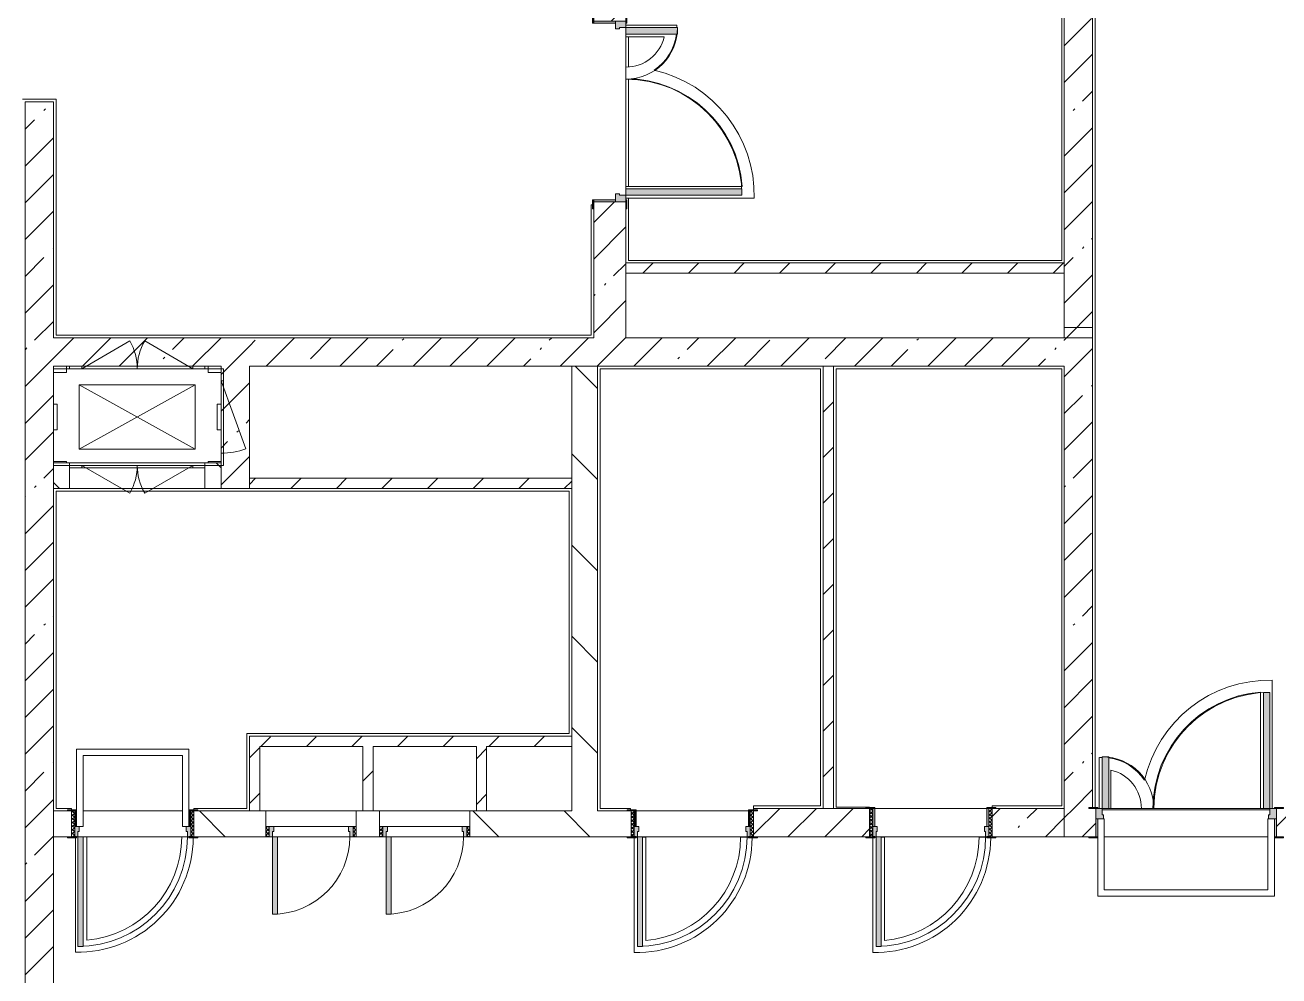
# Model space of a CAD drawing. Header units: millimetres. Extents: x 957 to 228198, y -8553 to 29000.
# Drawn here: x 185938 to 195663, y 12321 to 19695 of the extents above; entities that cross this region are included whole.
import ezdxf

# ---------------------------------------------------------------- set-up
doc = ezdxf.new("R2010")
doc.units = ezdxf.units.MM
for name, color, linetype, lineweight, true_color in [('A-DOOR-2', 7, 'Continuous', 5, 0xaaaaaa), ('A-DOOR-3', 7, 'Continuous', 5, 0xe2e2e2), ('A-DOOR-FRAM-3', 7, 'Continuous', 5, 0xe2e2e2), ('A-DOOR-FRAM-4', 7, 'Continuous', 5, 0xaaaaaa), ('A-FLOR-2', 7, 'Continuous', 5, 0xaaaaaa)]:
    doc.layers.add(name, color=color, linetype=linetype, lineweight=lineweight, true_color=true_color)
for name, color, linetype, lineweight in [('A-GENM-2', 7, 'Continuous', 5), ('A-WALL', 7, 'Continuous', 9), ('I-WALL-3', 7, 'Continuous', 5), ('M-EQPM-2', 7, 'Continuous', 5)]:
    doc.layers.add(name, color=color, linetype=linetype, lineweight=lineweight)
pattern_1 = [(45, (101188.1, 0), (-285.1231, 285.1231), []), (45, (101473.2, 0), (-285.1231, 285.1231), [504.031, -100.806, 16.764, -84.042])]
pattern_2 = [(135, (101188.1, 0), (-353.5534, -353.5534), [])]
pattern_3 = [(135, (1826.41, 164.685), (-14.14214, -14.14214), []), (225, (1826.41, 164.685), (14.14214, -14.14214), [])]
pattern_4 = [(45, (-296.384, 164.685), (-14.1421, 14.1421), []), (135, (-296.384, 164.685), (-14.1421, -14.1421), [])]
pattern_5 = [(45, (101188.1, 0), (-176.7767, 176.7767), [])]

# ---------------------------------------------------------------- blocks, each defined once
blk = doc.blocks.new('110_Дверь_СКБ_2Ст - Д-1_л_Лестничная клетка EIS60 2-32142534-3_2_2_птичка')
at = {"layer": 'A-DOOR-3'}
for points in [[(662.5, 110), (662.5, 1010), (612.5, 1010), (612.5, 110)], [(-637.5, 110), (-587.5, 110), (-587.5, 510), (-637.5, 510), (-637.5, 185.8)], [(712.5, -110), (712.5, 30), (697.5, 24.8), (697.5, -110)]]:
    blk.add_hatch(color=256, dxfattribs=at).paths.add_polyline_path(points)
h = blk.add_hatch(color=256, dxfattribs=at)
h.paths.add_polyline_path([(697.5, 30), (712.5, 30), (712.5, 110), (662.5, 109.6), (662.5, 60), (652.5, 60), (652.5, 30), (697.2, 30)])
h.paths.add_polyline_path([(-627.5, 30), (-627.5, 60), (-637.5, 60), (-637.5, 110), (-687.5, 109.6), (-687.5, 30), (-637.5, 30)])
at = {"layer": 'A-DOOR-FRAM-3'}
for points in [[(-688.9, 110), (-672.5, 110), (-672.5, 118), (-742.5, 118), (-742.5, 110), (-692.5, 110)], [(712.5, 110), (767.5, 110), (767.5, 118), (697.5, 118), (697.5, 110)], [(-687.5, -110), (-672.5, -110), (-672.8, 30), (-687.5, 24.8), (-687.5, -106.2)], [(-723.4, -118), (-672.5, -118), (-672.8, -110), (-742.5, -110), (-742.5, -118)], [(712.5, -118), (767.5, -118), (767.5, -110), (697.5, -110), (697.5, -118), (708, -118)]]:
    blk.add_hatch(color=256, dxfattribs=at).paths.add_polyline_path(points)
at = {"layer": 'A-DOOR-2'}
for p, q in [((662.5, 1010), (612.5, 1010)), ((612.5, 1010), (612.5, 110)), ((662.5, 110), (662.5, 1010)), ((-637.5, 510), (-637.5, 110)), ((-587.5, 510), (-637.5, 510)), ((-587.5, 110), (-587.5, 510)), ((-637.5, 110), (-587.5, 110)), ((612.5, 110), (662.5, 110))]:
    blk.add_line(p, q, dxfattribs=at)
for centre, radius, start, end in [((662.5, 110), 900, 90, 180), ((-637.5, 110), 400, 360, 90)]:
    blk.add_arc(centre, radius, start, end, dxfattribs=at)
at = {"layer": 'A-DOOR-FRAM-4'}
for p, q in [((-672.5, 118), (-742.5, 118)), ((-742.5, 118), (-742.5, 110)), ((-742.5, 110), (-672.5, 110)), ((-637.5, 110), (-687.5, 110)), ((-687.5, 110), (-687.5, 30)), ((-672.5, 110), (-672.5, 118)), ((-637.5, 60), (-637.5, 110)), ((662.5, 110), (662.5, 60)), ((712.5, 110), (662.5, 110)), ((767.5, 118), (697.5, 118)), ((697.5, 118), (697.5, 110)), ((697.5, 110), (767.5, 110)), ((712.5, 30), (712.5, 110)), ((767.5, 110), (767.5, 118)), ((-687.5, 30), (-627.5, 30)), ((-672.5, 30), (-687.5, 30)), ((-687.5, 30), (-687.5, -110)), ((-672.5, -110), (-672.5, 30)), ((-627.5, 60), (-637.5, 60)), ((-627.5, 30), (-627.5, 60)), ((662.5, 60), (652.5, 60)), ((652.5, 60), (652.5, 30)), ((652.5, 30), (712.5, 30)), ((712.5, 30), (697.5, 30)), ((697.5, 30), (697.5, -110)), ((712.5, -110), (712.5, 30)), ((-672.5, -110), (-742.5, -110)), ((-742.5, -110), (-742.5, -118)), ((-742.5, -118), (-672.5, -118)), ((-687.5, -110), (-672.5, -110)), ((-672.5, -118), (-672.5, -110)), ((697.5, -110), (712.5, -110)), ((767.5, -110), (697.5, -110)), ((697.5, -110), (697.5, -118)), ((697.5, -118), (767.5, -118)), ((767.5, -118), (767.5, -110))]:
    blk.add_line(p, q, dxfattribs=at)
blk = doc.blocks.new('110_Дверь_СКБ_1Ст_Внутренняя1 - Д-8 950x2100h_охрана-V268-3_2_2_птичка')
at = {"layer": 'A-DOOR-2'}
h = blk.add_hatch(dxfattribs=at)
h.set_pattern_fill('FP_87', color=256, style=0, pattern_type=2)
h.set_pattern_definition(pattern_3)
h.paths.add_polyline_path([(462.5, 100), (462.5, -100), (487.5, -100), (487.5, 100)])
at = {"layer": 'A-DOOR-3'}
h = blk.add_hatch(color=256, dxfattribs=at)
h.paths.add_polyline_path([(-412.5, 100), (-437.5, 94.2), (-437.5, 20), (-402.5, 20.9), (-402.5, 60), (-412.5, 60), (-412.5, 88.4)])
h.paths.add_polyline_path([(462.5, 100), (437.5, 100), (437.5, 60), (427.5, 60), (427.5, 20), (462.5, 20)])
at = {"layer": 'A-DOOR-FRAM-3'}
for points in [[(437.5, 950), (397.5, 950), (397.5, 100), (437.5, 100), (437.5, 543.6)], [(-422.5, 108), (-492.5, 108), (-492.5, 100), (-422.5, 103.1)], [(457.5, 108), (447.5, 108), (447.5, 100), (517.5, 100), (517.5, 108), (462.5, 108)], [(-422.5, 20), (-437.5, 20), (-437.5, -100), (-422.5, -100), (-422.5, -34.8)], [(447.5, 20), (447.5, -100), (462.5, -100), (457.5, 20)], [(-437.5, -100), (-492.5, -100), (-492.5, -108), (-422.5, -108), (-422.5, -100)], [(462.5, -100), (447.5, -100), (447.5, -108), (517.5, -108), (517.5, -100), (487.5, -100)]]:
    blk.add_hatch(color=256, dxfattribs=at).paths.add_polyline_path(points)
at = {"layer": 'A-DOOR-FRAM-4'}
h = blk.add_hatch(dxfattribs=at)
h.set_pattern_fill('FP_88', color=256, style=0, pattern_type=2)
h.set_pattern_definition(pattern_4)
h.paths.add_polyline_path([(-457.5, 100), (-462.5, 100), (-462.5, -100), (-437.5, -100), (-437.5, 100), (-451.7, 100)])
at = {"layer": 'A-DOOR-2'}
for p, q in [((437.5, 950), (397.5, 950)), ((397.5, 950), (397.5, 100)), ((437.5, 100), (437.5, 950)), ((397.5, 100), (437.5, 100))]:
    blk.add_line(p, q, dxfattribs=at)
blk.add_arc((437.5, 100), 850, 90, 180, dxfattribs=at)
at = {"layer": 'A-DOOR-FRAM-4'}
for p, q in [((-422.5, 108), (-492.5, 108)), ((-492.5, 108), (-492.5, 100)), ((-492.5, 100), (-422.5, 100)), ((-437.5, 100), (-462.5, 100)), ((-462.5, 100), (-462.5, -100)), ((-412.5, 100), (-437.5, 100)), ((-437.5, 100), (-437.5, 20)), ((-437.5, -100), (-437.5, 100)), ((-422.5, 100), (-437.5, 100)), ((-437.5, 100), (-437.5, 99)), ((-437.5, 99), (-422.5, 99)), ((-422.5, 100), (-422.5, 108)), ((-422.5, 99), (-422.5, 100)), ((-412.5, 60), (-412.5, 100)), ((437.5, 100), (437.5, 60)), ((462.5, 100), (437.5, 100)), ((517.5, 108), (447.5, 108)), ((447.5, 108), (447.5, 100)), ((462.5, 100), (447.5, 100)), ((447.5, 100), (447.5, 99)), ((447.5, 100), (517.5, 100)), ((447.5, 99), (462.5, 99)), ((462.5, 20), (462.5, 100)), ((487.5, 100), (462.5, 100)), ((462.5, 100), (462.5, -100)), ((462.5, 99), (462.5, 100)), ((487.5, -100), (487.5, 100)), ((517.5, 100), (517.5, 108)), ((-437.5, 20), (-402.5, 20)), ((-422.5, 20), (-437.5, 20)), ((-437.5, 20), (-437.5, -100)), ((-422.5, -100), (-422.5, 20)), ((-402.5, 60), (-412.5, 60)), ((-402.5, 20), (-402.5, 60)), ((437.5, 60), (427.5, 60)), ((427.5, 60), (427.5, 20)), ((427.5, 20), (462.5, 20)), ((462.5, 20), (447.5, 20)), ((447.5, 20), (447.5, -100)), ((462.5, -100), (462.5, 20)), ((-422.5, -100), (-492.5, -100)), ((-492.5, -100), (-492.5, -108)), ((-492.5, -108), (-422.5, -108)), ((-462.5, -100), (-437.5, -100)), ((-437.5, -100), (-422.5, -100)), ((-422.5, -108), (-422.5, -100)), ((447.5, -100), (462.5, -100)), ((517.5, -100), (447.5, -100)), ((447.5, -100), (447.5, -108)), ((447.5, -108), (517.5, -108)), ((462.5, -100), (487.5, -100)), ((517.5, -108), (517.5, -100))]:
    blk.add_line(p, q, dxfattribs=at)
blk = doc.blocks.new('DOR_Проход в стене_Прямоугольный - 1050x1150 EI30-23344994-3_2_2_птичка')
at = {"layer": 'A-DOOR-2'}
for p, q in [((525, 100), (-525, 100)), ((525, -100), (-525, -100))]:
    blk.add_line(p, q, dxfattribs=at)
blk = doc.blocks.new('110_Дверь_СКБ_1Ст_Внутренняя1 - Д-8 950x2100h_охрана-32352528-3_2_2_птичка')
at = {"layer": 'A-DOOR-2'}
h = blk.add_hatch(dxfattribs=at)
h.set_pattern_fill('FP_30', color=256, style=0, pattern_type=2)
h.set_pattern_definition([(135, (1826.41, 174.685), (-14.14214, -14.14214), []), (225, (1826.41, 174.685), (14.14214, -14.14214), [])])
h.paths.add_polyline_path([(487.5, 110), (462.5, 110), (462.5, -110), (487.5, -110), (487.5, -24.8)])
at = {"layer": 'A-DOOR-3'}
h = blk.add_hatch(color=256, dxfattribs=at)
h.paths.add_polyline_path([(-412.5, 110), (-437.5, 110), (-437.5, 30), (-402.5, 30), (-402.5, 70), (-412.5, 70), (-412.5, 97.9)])
h.paths.add_polyline_path([(447.5, 110), (437.5, 110), (437.5, 70), (427.5, 70), (427.5, 30), (462.5, 30), (462.5, 110)])
at = {"layer": 'A-DOOR-FRAM-3'}
for points in [[(437.5, 960), (397.5, 960), (397.5, 110), (437.5, 112.1), (437.5, 340)], [(-462.5, 118), (-492.5, 118), (-492.5, 110), (-422.5, 112.1), (-422.5, 118), (-451.9, 118)], [(462.4, 118), (447.5, 118), (447.5, 110), (517.5, 110), (517.5, 118), (463.1, 118)], [(-437.5, 30), (-437.5, -110), (-422.5, -110), (-422.5, 30)], [(462.5, 30), (447.5, 30), (447.5, -110), (462.5, -110), (462.5, -24.8)], [(-422.5, -110), (-492.5, -110), (-492.5, -118), (-422.5, -118)], [(517.5, -110), (447.5, -110.3), (447.5, -118), (517.5, -118)]]:
    blk.add_hatch(color=256, dxfattribs=at).paths.add_polyline_path(points)
at = {"layer": 'A-DOOR-FRAM-4'}
h = blk.add_hatch(dxfattribs=at)
h.set_pattern_fill('FP_31', color=256, style=0, pattern_type=2)
h.set_pattern_definition([(45, (-296.384, 174.685), (-14.1421, 14.1421), []), (135, (-296.384, 174.685), (-14.1421, -14.1421), [])])
h.paths.add_polyline_path([(-462.5, 110), (-462.5, -110), (-437.5, -110), (-437.5, 110)])
at = {"layer": 'A-DOOR-2'}
for p, q in [((437.5, 960), (397.5, 960)), ((397.5, 960), (397.5, 110)), ((437.5, 110), (437.5, 960)), ((397.5, 110), (437.5, 110))]:
    blk.add_line(p, q, dxfattribs=at)
blk.add_arc((437.5, 110), 850, 90, 180, dxfattribs=at)
at = {"layer": 'A-DOOR-FRAM-4'}
for p, q in [((-422.5, 118), (-492.5, 118)), ((-492.5, 118), (-492.5, 110)), ((-492.5, 110), (-422.5, 110)), ((-437.5, 110), (-462.5, 110)), ((-462.5, 110), (-462.5, -110)), ((-412.5, 110), (-437.5, 110)), ((-437.5, 110), (-437.5, 30)), ((-437.5, -110), (-437.5, 110)), ((-422.5, 110), (-437.5, 110)), ((-437.5, 110), (-437.5, 109)), ((-437.5, 109), (-422.5, 109)), ((-422.5, 110), (-422.5, 118)), ((-422.5, 109), (-422.5, 110)), ((-412.5, 70), (-412.5, 110)), ((437.5, 110), (437.5, 70)), ((462.5, 110), (437.5, 110)), ((517.5, 118), (447.5, 118)), ((447.5, 118), (447.5, 110)), ((462.5, 110), (447.5, 110)), ((447.5, 110), (447.5, 109)), ((447.5, 110), (517.5, 110)), ((447.5, 109), (462.5, 109)), ((462.5, 30), (462.5, 110)), ((487.5, 110), (462.5, 110)), ((462.5, 110), (462.5, -110)), ((462.5, 109), (462.5, 110)), ((487.5, -110), (487.5, 110)), ((517.5, 110), (517.5, 118)), ((-437.5, 30), (-402.5, 30)), ((-422.5, 30), (-437.5, 30)), ((-437.5, 30), (-437.5, -110)), ((-422.5, -110), (-422.5, 30)), ((-402.5, 70), (-412.5, 70)), ((-402.5, 30), (-402.5, 70)), ((437.5, 70), (427.5, 70)), ((427.5, 70), (427.5, 30)), ((427.5, 30), (462.5, 30)), ((462.5, 30), (447.5, 30)), ((447.5, 30), (447.5, -110)), ((462.5, -110), (462.5, 30)), ((-422.5, -110), (-492.5, -110)), ((-492.5, -110), (-492.5, -118)), ((-492.5, -118), (-422.5, -118)), ((-462.5, -110), (-437.5, -110)), ((-437.5, -110), (-422.5, -110)), ((-422.5, -118), (-422.5, -110)), ((447.5, -110), (462.5, -110)), ((517.5, -110), (447.5, -110)), ((447.5, -110), (447.5, -118)), ((447.5, -118), (517.5, -118)), ((462.5, -110), (487.5, -110)), ((517.5, -118), (517.5, -110))]:
    blk.add_line(p, q, dxfattribs=at)
blk = doc.blocks.new('110_Дверь_СКБ_1Ст_Внутренняя1 - Д-8 950x2100h_охрана-V299-3_2_2_птичка')
at = {"layer": 'A-DOOR-2'}
h = blk.add_hatch(dxfattribs=at)
h.set_pattern_fill('FP_87', color=256, style=0, pattern_type=2)
h.set_pattern_definition(pattern_3)
h.paths.add_polyline_path([(487.5, 100), (462.5, 100), (462.5, -100), (487.5, -100), (487.5, -34.8)])
at = {"layer": 'A-DOOR-3'}
h = blk.add_hatch(color=256, dxfattribs=at)
h.paths.add_polyline_path([(462.5, 100), (437.5, 100), (437.5, 60), (427.5, 60), (427.5, 20), (462.5, 20)])
h.paths.add_polyline_path([(-437.5, 100), (-437.5, 20), (-402.5, 20), (-402.5, 60), (-412.5, 60), (-412.5, 100)])
at = {"layer": 'A-DOOR-FRAM-3'}
for points in [[(437.5, 950), (397.5, 950), (397.5, 100), (437.5, 102.1), (437.5, 543.6)], [(-451.9, 108), (-492.5, 108), (-490.7, 100), (-422.5, 102.1), (-422.5, 108), (-451.6, 108)], [(517.5, 108), (447.5, 108), (447.5, 100), (517.5, 100)], [(-422.5, 20), (-437.5, 20), (-437.5, -100), (-422.5, -100), (-422.5, -34.8)], [(462.5, 20), (447.5, 20), (447.5, -100), (462.5, -100), (462.5, -34.8)], [(-490.7, -100), (-492.5, -100), (-490.7, -108), (-422.5, -108), (-422.5, -100), (-462.5, -100)], [(517.5, -100), (447.5, -100), (447.5, -108), (517.5, -108)]]:
    blk.add_hatch(color=256, dxfattribs=at).paths.add_polyline_path(points)
at = {"layer": 'A-DOOR-FRAM-4'}
h = blk.add_hatch(dxfattribs=at)
h.set_pattern_fill('FP_88', color=256, style=0, pattern_type=2)
h.set_pattern_definition(pattern_4)
h.paths.add_polyline_path([(-437.5, 100), (-462.5, 100), (-462.5, -100), (-437.5, -100), (-437.5, 94.2)])
at = {"layer": 'A-DOOR-2'}
for p, q in [((437.5, 950), (397.5, 950)), ((397.5, 950), (397.5, 100)), ((437.5, 100), (437.5, 950)), ((397.5, 100), (437.5, 100))]:
    blk.add_line(p, q, dxfattribs=at)
blk.add_arc((437.5, 100), 850, 90, 180, dxfattribs=at)
at = {"layer": 'A-DOOR-FRAM-4'}
for p, q in [((-422.5, 108), (-492.5, 108)), ((-492.5, 108), (-492.5, 100)), ((-492.5, 100), (-422.5, 100)), ((-437.5, 100), (-462.5, 100)), ((-462.5, 100), (-462.5, -100)), ((-412.5, 100), (-437.5, 100)), ((-437.5, 100), (-437.5, 20)), ((-437.5, -100), (-437.5, 100)), ((-422.5, 100), (-437.5, 100)), ((-437.5, 100), (-437.5, 99)), ((-437.5, 99), (-422.5, 99)), ((-422.5, 100), (-422.5, 108)), ((-422.5, 99), (-422.5, 100)), ((-412.5, 60), (-412.5, 100)), ((437.5, 100), (437.5, 60)), ((462.5, 100), (437.5, 100)), ((517.5, 108), (447.5, 108)), ((447.5, 108), (447.5, 100)), ((462.5, 100), (447.5, 100)), ((447.5, 100), (447.5, 99)), ((447.5, 100), (517.5, 100)), ((447.5, 99), (462.5, 99)), ((462.5, 20), (462.5, 100)), ((487.5, 100), (462.5, 100)), ((462.5, 100), (462.5, -100)), ((462.5, 99), (462.5, 100)), ((487.5, -100), (487.5, 100)), ((517.5, 100), (517.5, 108)), ((-437.5, 20), (-402.5, 20)), ((-422.5, 20), (-437.5, 20)), ((-437.5, 20), (-437.5, -100)), ((-422.5, -100), (-422.5, 20)), ((-402.5, 60), (-412.5, 60)), ((-402.5, 20), (-402.5, 60)), ((437.5, 60), (427.5, 60)), ((427.5, 60), (427.5, 20)), ((427.5, 20), (462.5, 20)), ((462.5, 20), (447.5, 20)), ((447.5, 20), (447.5, -100)), ((462.5, -100), (462.5, 20)), ((-422.5, -100), (-492.5, -100)), ((-492.5, -100), (-492.5, -108)), ((-492.5, -108), (-422.5, -108)), ((-462.5, -100), (-437.5, -100)), ((-437.5, -100), (-422.5, -100)), ((-422.5, -108), (-422.5, -100)), ((447.5, -100), (462.5, -100)), ((517.5, -100), (447.5, -100)), ((447.5, -100), (447.5, -108)), ((447.5, -108), (517.5, -108)), ((462.5, -100), (487.5, -100)), ((517.5, -108), (517.5, -100))]:
    blk.add_line(p, q, dxfattribs=at)
blk = doc.blocks.new('110_Дверь_СКБ_2Ст - Д-1_л_Лестничная клетка EIS60 2-32359692-3_2_2_птичка')
at = {"layer": 'A-DOOR-3'}
for points in [[(662.5, 146), (662.5, 1025), (612.5, 1025), (612.5, 125), (662.5, 125.4)], [(-587.5, 146), (-587.5, 525), (-637.5, 519.8), (-637.5, 125), (-587.5, 125.4)], [(712.5, 45), (697.5, 45), (697.5, -125), (712.5, -125)]]:
    blk.add_hatch(color=256, dxfattribs=at).paths.add_polyline_path(points)
h = blk.add_hatch(color=256, dxfattribs=at)
h.paths.add_polyline_path([(712.5, 75), (712.5, 125), (662.5, 125), (662.5, 75), (652.5, 75), (652.5, 45), (712.5, 45)])
h.paths.add_polyline_path([(-627.5, 45), (-627.5, 75), (-637.5, 75), (-637.5, 125), (-687.5, 124.1), (-687.5, 45), (-637.5, 45)])
at = {"layer": 'A-DOOR-FRAM-3'}
for points in [[(-672.5, 125.4), (-672.5, 133), (-742.5, 133), (-742.5, 125), (-672.5, 125)], [(767.5, 133), (697.5, 133), (697.5, 125), (767.5, 125)], [(-672.5, -125), (-672.5, 45), (-687.5, 45), (-687.5, -125)], [(-672.5, -125), (-742.5, -125), (-742.5, -133), (-672.5, -133)], [(767.5, -125), (697.5, -125), (697.5, -133), (767.5, -133)]]:
    blk.add_hatch(color=256, dxfattribs=at).paths.add_polyline_path(points)
at = {"layer": 'A-DOOR-2'}
for p, q in [((662.5, 1025), (612.5, 1025)), ((612.5, 1025), (612.5, 125)), ((662.5, 125), (662.5, 1025)), ((-637.5, 525), (-637.5, 125)), ((-587.5, 525), (-637.5, 525)), ((-587.5, 125), (-587.5, 525)), ((-637.5, 125), (-587.5, 125)), ((612.5, 125), (662.5, 125))]:
    blk.add_line(p, q, dxfattribs=at)
for centre, radius, start, end in [((662.5, 125), 900, 90, 180), ((-637.5, 125), 400, 360, 90)]:
    blk.add_arc(centre, radius, start, end, dxfattribs=at)
at = {"layer": 'A-DOOR-FRAM-4'}
for p, q in [((-672.5, 133), (-742.5, 133)), ((-742.5, 133), (-742.5, 125)), ((-742.5, 125), (-672.5, 125)), ((-637.5, 125), (-687.5, 125)), ((-687.5, 125), (-687.5, 45)), ((-672.5, 125), (-672.5, 133)), ((-637.5, 75), (-637.5, 125)), ((662.5, 125), (662.5, 75)), ((712.5, 125), (662.5, 125)), ((767.5, 133), (697.5, 133)), ((697.5, 133), (697.5, 125)), ((697.5, 125), (767.5, 125)), ((712.5, 45), (712.5, 125)), ((767.5, 125), (767.5, 133)), ((-687.5, 45), (-627.5, 45)), ((-672.5, 45), (-687.5, 45)), ((-687.5, 45), (-687.5, -125)), ((-672.5, -125), (-672.5, 45)), ((-627.5, 75), (-637.5, 75)), ((-627.5, 45), (-627.5, 75)), ((662.5, 75), (652.5, 75)), ((652.5, 75), (652.5, 45)), ((652.5, 45), (712.5, 45)), ((712.5, 45), (697.5, 45)), ((697.5, 45), (697.5, -125)), ((712.5, -125), (712.5, 45)), ((-672.5, -125), (-742.5, -125)), ((-742.5, -125), (-742.5, -133)), ((-742.5, -133), (-672.5, -133)), ((-687.5, -125), (-672.5, -125)), ((-672.5, -133), (-672.5, -125)), ((697.5, -125), (712.5, -125)), ((767.5, -125), (697.5, -125)), ((697.5, -125), (697.5, -133)), ((697.5, -133), (767.5, -133)), ((767.5, -133), (767.5, -125))]:
    blk.add_line(p, q, dxfattribs=at)
blk = doc.blocks.new('160_Подъемник - 160_Подъемник-23521422-3_2_2_птичка')
at = {"layer": 'A-GENM-2'}
for p, q in [((220, 0), (592.4, 215)), ((1080, 0), (707.6, 215)), ((-20, -95), (-20, 0)), ((-20, 0), (0, 0)), ((0, 0), (0, -95)), ((220, 20), (125, 20)), ((125, 20), (125, 0)), ((220, 0), (220, 20)), ((1080, 20), (220, 20)), ((220, 20), (1080, 20)), ((1080, 0), (1080, 20)), ((1080, 20), (1175, 20)), ((1175, 20), (1175, 0)), ((0, -95), (-20, -95)), ((-20, -95), (-20, -655)), ((-20, -655), (-20, -95)), ((125, 0), (220, 0)), ((1175, 0), (1080, 0)), ((0, -655), (-191.5, -128.8)), ((0, -655), (-20, -655)), ((-20, -655), (-20, -750)), ((0, -750), (0, -655)), ((-20, -750), (0, -750)), ((125, -770), (125, -750)), ((125, -750), (220, -750)), ((220, -770), (125, -770)), ((220, -750), (220, -770)), ((220, -750), (592.4, -965)), ((220, -770), (792, -770)), ((1080, -770), (508, -770)), ((1080, -750), (707.6, -965)), ((1080, -750), (1080, -770)), ((1175, -750), (1080, -750)), ((1080, -770), (1175, -770)), ((1175, -770), (1175, -750))]:
    blk.add_line(p, q, dxfattribs=at)
for centre, radius, start, end in [((220, 0), 430, 0, 30), ((1080, 0), 430, 150, 180), ((0, -655), 560, 90, 110), ((220, -750), 430, 330, 0), ((1080, -750), 430, 180, 210)]:
    blk.add_arc(centre, radius, start, end, dxfattribs=at)
at = {"layer": 'M-EQPM-2'}
for p, q in [((1300, 0), (0, 0)), ((0, 0), (0, -750)), ((1300, -750), (1300, 0)), ((1100, -625), (200, -125)), ((200, -625), (1100, -125)), ((1100, -125), (200, -125)), ((200, -125), (200, -625)), ((1100, -625), (1100, -125)), ((200, -625), (1100, -625)), ((0, -750), (1300, -750))]:
    blk.add_line(p, q, dxfattribs=at)
blk = doc.blocks.new('110_Дверь_СКБ_1Ст - д-18 700x2100h_Технический шкаф ЭОМ и СС-23257539-3_2_2_птичка')
at = {"layer": 'A-DOOR-2'}
h = blk.add_hatch(dxfattribs=at)
h.set_pattern_fill('FP_42', color=256, style=0, pattern_type=2)
h.set_pattern_definition([(135, (1951.41, 164.685), (-14.14214, -14.14214), []), (225, (1951.41, 164.685), (14.14214, -14.14214), [])])
h.paths.add_polyline_path([(337.5, 100), (337.5, 20), (362.5, 20), (362.5, 100)])
at = {"layer": 'A-DOOR-3'}
h = blk.add_hatch(color=256, dxfattribs=at)
h.paths.add_polyline_path([(-312.5, 100), (-312.5, 20), (-277.5, 20), (-277.5, 60), (-287.5, 60), (-287.5, 100), (-297.5, 100)])
h.paths.add_polyline_path([(322.5, 100), (312.5, 100), (312.5, 60), (302.5, 60), (302.5, 20), (337.5, 20), (337.5, 100)])
at = {"layer": 'A-DOOR-FRAM-3'}
blk.add_hatch(color=256, dxfattribs=at).paths.add_polyline_path([(312.5, 700), (272.5, 700), (272.5, 100), (312.5, 100), (312.5, 543.6)])
at = {"layer": 'A-DOOR-FRAM-4'}
h = blk.add_hatch(dxfattribs=at)
h.set_pattern_fill('FP_43', color=256, style=0, pattern_type=2)
h.set_pattern_definition([(45, (-171.384, 164.685), (-14.1421, 14.1421), []), (135, (-171.384, 164.685), (-14.1421, -14.1421), [])])
h.paths.add_polyline_path([(-337.5, 100), (-337.5, 20), (-312.5, 20), (-312.5, 100)])
at = {"layer": 'A-DOOR-2'}
for p, q in [((312.5, 700), (272.5, 700)), ((272.5, 700), (272.5, 100)), ((312.5, 100), (312.5, 700)), ((272.5, 100), (312.5, 100))]:
    blk.add_line(p, q, dxfattribs=at)
blk.add_arc((312.5, 100), 600, 90, 180, dxfattribs=at)
at = {"layer": 'A-DOOR-FRAM-4'}
for p, q in [((-312.5, 100), (-337.5, 100)), ((-337.5, 100), (-337.5, 20)), ((-287.5, 100), (-312.5, 100)), ((-312.5, 100), (-312.5, 20)), ((-312.5, 20), (-312.5, 100)), ((-287.5, 60), (-287.5, 100)), ((-287.5, 100), (272.5, 100)), ((312.5, 100), (312.5, 60)), ((337.5, 100), (312.5, 100)), ((337.5, 20), (337.5, 100)), ((362.5, 100), (337.5, 100)), ((337.5, 100), (337.5, 20)), ((362.5, 20), (362.5, 100)), ((-337.5, 20), (-312.5, 20)), ((-312.5, 20), (-277.5, 20)), ((-277.5, 60), (-287.5, 60)), ((-277.5, 20), (-277.5, 60)), ((302.5, 20), (-277.5, 20)), ((312.5, 60), (302.5, 60)), ((302.5, 60), (302.5, 20)), ((302.5, 20), (337.5, 20)), ((337.5, 20), (362.5, 20))]:
    blk.add_line(p, q, dxfattribs=at)
blk = doc.blocks.new('Закладная деталь приямка - 200_100-20924312-3_2_2_птичка')
at = {"layer": 'M-EQPM-2'}
for p, q in [((85000, 16755), (84970, 16755)), ((85000, 16755), (84970, 16755)), ((85000, 16555), (85000, 16755)), ((85000, 16755), (85000, 16555)), ((84970, 16555), (85000, 16555)), ((85000, 16555), (84970, 16555))]:
    blk.add_line(p, q, dxfattribs=at)
blk = doc.blocks.new('Закладная деталь приямка - 150_100-20924311-3_2_2_птичка')
at = {"layer": 'M-EQPM-2'}
for p, q in [((85070, 17050), (85070, 17000)), ((85070, 17050), (85070, 17000)), ((84970, 17000), (85070, 17000)), ((85070, 17000), (84970, 17000))]:
    blk.add_line(p, q, dxfattribs=at)
blk = doc.blocks.new('Закладная деталь приямка - 150_100-V300-3_2_2_птичка')
at = {"layer": 'M-EQPM-2'}
for p, q in [((86170, 17000), (86170, 17050)), ((86170, 17000), (86170, 17050)), ((86270, 17000), (86170, 17000)), ((86170, 17000), (86270, 17000))]:
    blk.add_line(p, q, dxfattribs=at)
blk = doc.blocks.new('Закладная деталь приямка - 150_100-V301-3_2_2_птичка')
at = {"layer": 'M-EQPM-2'}
for p, q in [((86270, 16310), (86170, 16310)), ((86170, 16310), (86270, 16310)), ((86170, 16310), (86170, 16300)), ((86170, 16310), (86170, 16300))]:
    blk.add_line(p, q, dxfattribs=at)
blk = doc.blocks.new('Закладная деталь приямка - 150_100-V302-3_2_2_птичка')
at = {"layer": 'M-EQPM-2'}
for p, q in [((85070, 16310), (84970, 16310)), ((84970, 16310), (85070, 16310)), ((85070, 16300), (85070, 16310)), ((85070, 16310), (85070, 16300))]:
    blk.add_line(p, q, dxfattribs=at)

msp = doc.modelspace()

# ---------------------------------------------------------------- hatches: boundary and pattern name
at = {"layer": 'I-WALL-3'}
h = msp.add_hatch(dxfattribs=at)
h.set_pattern_fill('FP_81', color=256, style=0, pattern_type=2)
h.set_pattern_definition(pattern_1)
h.paths.add_polyline_path([(190579.2, 17270), (190598.1, 17270), (190598.1, 18325), (190348.1, 18325), (190348.1, 17270), (190548.1, 17270)])
h.paths.add_polyline_path([(190348.1, 19725), (190598.1, 19725), (190598.1, 27100), (190579.8, 26850), (190348.1, 26850), (190348.1, 19730)])
h = msp.add_hatch(dxfattribs=at)
h.set_pattern_fill('FP_81', color=256, style=0, pattern_type=2)
h.set_pattern_definition(pattern_1)
h.paths.add_polyline_path([(194159.4, 17270), (194198.1, 17322.7), (194218.1, 17270), (194218.1, 21400), (193998.1, 21400), (193998.1, 17270)])
h = msp.add_hatch(dxfattribs=at)
h.set_pattern_fill('FP_81', color=256, style=0, pattern_type=2)
h.set_pattern_definition(pattern_1)
h.paths.add_polyline_path([(185938.1, 10400), (186158.1, 10400), (186158.1, 19100), (185938.1, 19100), (185938.1, 11221)])
h = msp.add_hatch(dxfattribs=at)
h.set_pattern_fill('FP_86', color=256, style=0, pattern_type=2)
h.set_pattern_definition(pattern_5)
h.paths.add_polyline_path([(192128.1, 17770), (193998.1, 17770), (193998.1, 17850), (190598.1, 17850), (190598.1, 17770), (192108.1, 17770)])
h = msp.add_hatch(dxfattribs=at)
h.set_pattern_fill('FP_81', color=256, style=0, pattern_type=2)
h.set_pattern_definition(pattern_1)
h.paths.add_polyline_path([(194188.1, 13620), (194188.1, 13628), (194218.1, 13628), (194218.1, 17270), (194198.1, 17322.7), (194159.4, 17270), (193998.1, 17270), (193998.1, 13620)])
h = msp.add_hatch(dxfattribs=at)
h.set_pattern_fill('FP_81', color=256, style=0, pattern_type=2)
h.set_pattern_definition(pattern_1)
h.paths.add_polyline_path([(187678.1, 17050), (187678.1, 17270), (186158.1, 17270), (186158.1, 17050), (187458.1, 17050)])
h = msp.add_hatch(dxfattribs=at)
h.set_pattern_fill('FP_81', color=256, style=0, pattern_type=2)
h.set_pattern_definition(pattern_1)
h.paths.add_polyline_path([(193998.1, 17050), (193998.1, 17270), (187678.1, 17270), (187678.1, 17050), (193978.1, 17050)])
h = msp.add_hatch(dxfattribs=at)
h.set_pattern_fill('FP_81', color=256, style=0, pattern_type=2)
h.set_pattern_definition(pattern_1)
h.paths.add_polyline_path([(187458.1, 16100), (187678.1, 16100), (187678.1, 17050), (187458.1, 17050), (187458.1, 16180)])
h = msp.add_hatch(dxfattribs=at)
h.set_pattern_fill('FP_84', color=256, style=0, pattern_type=2)
h.set_pattern_definition(pattern_2)
h.paths.add_polyline_path([(190378.1, 13600), (190378.1, 17050), (190178.1, 17050), (190178.1, 13600)])
h = msp.add_hatch(dxfattribs=at)
h.set_pattern_fill('FP_86', color=256, style=0, pattern_type=2)
h.set_pattern_definition(pattern_5)
h.paths.add_polyline_path([(192208.1, 13620), (192208.1, 17050), (192128.1, 17050), (192128.1, 13620)])
h = msp.add_hatch(dxfattribs=at)
h.set_pattern_fill('FP_84', color=256, style=0, pattern_type=2)
h.set_pattern_definition(pattern_2)
h.paths.add_polyline_path([(187333.1, 16100), (187458.1, 16100), (187458.1, 16300), (187333.1, 16300), (187333.1, 16180)])
h.paths.add_polyline_path([(186283.1, 16100), (186283.1, 16300), (186158.1, 16300), (186158.1, 16100), (186178.1, 16100)])
h = msp.add_hatch(dxfattribs=at)
h.set_pattern_fill('FP_86', color=256, style=0, pattern_type=2)
h.set_pattern_definition(pattern_5)
h.paths.add_polyline_path([(190158.1, 16100), (190178.1, 16100), (190178.1, 16180), (187678.1, 16180), (187678.1, 16100), (188346, 16100)])
h = msp.add_hatch(dxfattribs=at)
h.set_pattern_fill('FP_86', color=256, style=0, pattern_type=2)
h.set_pattern_definition(pattern_5)
h.paths.add_polyline_path([(188558.1, 14100), (190178.1, 14100), (190178.1, 14180), (187678.1, 14174.6), (187678.1, 14100), (187887.5, 14100)])
h = msp.add_hatch(dxfattribs=at)
h.set_pattern_fill('FP_86', color=256, style=0, pattern_type=2)
h.set_pattern_definition(pattern_5)
h.paths.add_polyline_path([(187678.1, 13600), (187758.1, 13600), (187758.1, 14100), (187678.1, 14100), (187678.1, 13620)])
h = msp.add_hatch(dxfattribs=at)
h.set_pattern_fill('FP_86', color=256, style=0, pattern_type=2)
h.set_pattern_definition(pattern_5)
h.paths.add_polyline_path([(188638.1, 13600), (188638.1, 14100), (188558.1, 14100), (188558.1, 13600)])
h = msp.add_hatch(dxfattribs=at)
h.set_pattern_fill('FP_86', color=256, style=0, pattern_type=2)
h.set_pattern_definition(pattern_5)
h.paths.add_polyline_path([(189518.1, 13600), (189518.1, 14100), (189438.1, 14100), (189438.1, 13600)])
h = msp.add_hatch(dxfattribs=at)
h.set_pattern_fill('FP_81', color=256, style=0, pattern_type=2)
h.set_pattern_definition(pattern_1)
h.paths.add_polyline_path([(191588.1, 13400), (192488.1, 13400), (192488.1, 13620), (191588.1, 13620), (191588.1, 13608), (191618.1, 13608), (191616.3, 13600), (191588.1, 13600), (191588.1, 13534.8)])
h.paths.add_polyline_path([(193562.5, 13400), (193998.1, 13400), (193998.1, 13620), (193438.1, 13620), (193438.1, 13400), (193480.7, 13400)])
h = msp.add_hatch(dxfattribs=at)
h.set_pattern_fill('FP_81', color=256, style=0, pattern_type=2)
h.set_pattern_definition(pattern_1)
h.paths.add_polyline_path([(195988.1, 13400), (195988.1, 13620), (195643.1, 13620), (195643.1, 13400), (195849.9, 13400)])
h.paths.add_polyline_path([(194243.1, 13400), (194238.1, 13620), (193998.1, 13620), (193998.1, 13400), (194218.1, 13400)])
h = msp.add_hatch(dxfattribs=at)
h.set_pattern_fill('FP_84', color=256, style=0, pattern_type=2)
h.set_pattern_definition(pattern_2)
h.paths.add_polyline_path([(188688.1, 13400), (188688.1, 13600), (188506.5, 13600), (188506.5, 13400)])
h.paths.add_polyline_path([(190608.1, 13400), (190638.1, 13400), (190633.1, 13600), (189388.1, 13600), (189388.1, 13400), (190561.7, 13400)])
h.paths.add_polyline_path([(187248.1, 13400), (187806.5, 13400), (187806.5, 13600), (187248.1, 13600), (187248.1, 13492)])
h.paths.add_polyline_path([(186268.1, 13400), (186298.1, 13400), (186298.1, 13600), (186158.1, 13600), (186158.1, 13400)])

# ---------------------------------------------------------------- linework, layer by layer
at = {"layer": 'A-FLOR-2'}
for p, q in [((193978.1, 17870), (193978.1, 21450)), ((194238.1, 21130), (194238.1, 13628)), ((190992.9, 19694.6), (190598.5, 19694.6)), ((190598.5, 19694.6), (190598.5, 19675)), ((190598.1, 18425), (190598.1, 19625)), ((190598.5, 19625), (190598.5, 19604.6)), ((190598.5, 19604.6), (190895.6, 19604.6)), ((190619.1, 19604.6), (190619.1, 19370.4)), ((190598.5, 19368.4), (190598.5, 19278.4)), ((190619.1, 19277.2), (190619.1, 18443.4)), ((185918.6, 19120), (186178.1, 19120)), ((186178.1, 19120), (186178.1, 17290)), ((191500.8, 18443.4), (190598.5, 18443.4)), ((190598.5, 18443.4), (190598.5, 18425)), ((190328.1, 17290), (190328.1, 18300)), ((190328.1, 18300), (190340.1, 18300)), ((190598.5, 18375), (190598.5, 18353.4)), ((190598.5, 18353.4), (191593.3, 18353.4)), ((190619.1, 18353.4), (190619.1, 17870)), ((190619.1, 17870), (193978.1, 17870)), ((186178.1, 17290), (190328.1, 17290)), ((192108.1, 17030), (190398.1, 17030)), ((190398.1, 17030), (190398.1, 13620)), ((192108.1, 13640), (192108.1, 17030)), ((193978.1, 17030), (192228.1, 17030)), ((192228.1, 17030), (192228.1, 13630)), ((193978.1, 13640), (193978.1, 17030)), ((190158.1, 16080), (186178.1, 16080)), ((186178.1, 16080), (186178.1, 13620)), ((190158.1, 14200), (190158.1, 16080)), ((195611.1, 13620), (195611.1, 14614.4)), ((195521.1, 14521.9), (195521.1, 13619.6)), ((187658.1, 13620), (187658.1, 14200)), ((187658.1, 14200), (190158.1, 14200)), ((186338.1, 14079.1), (186338.1, 13608)), ((187208.1, 14079.1), (186338.1, 14079.1)), ((186388.1, 13479.1), (186388.1, 14029.1)), ((186388.1, 14029.1), (187158.1, 14029.1)), ((187158.1, 14029.1), (187158.1, 13479.1)), ((187208.1, 13608), (187208.1, 14079.1)), ((194270, 14014), (194270, 13620)), ((194360, 13619.6), (194360, 13916.7)), ((186178.1, 13620), (186298.1, 13620)), ((186298.1, 13620), (186298.1, 13608)), ((187248.1, 13608), (187248.1, 13620)), ((187248.1, 13620), (187658.1, 13620)), ((190398.1, 13620), (190633.1, 13620)), ((190633.1, 13620), (190633.1, 13608)), ((191588.1, 13640), (192108.1, 13640)), ((191588.1, 13620), (191588.1, 13640)), ((192228.1, 13630), (192488.1, 13630)), ((193438.1, 13640), (193978.1, 13640)), ((193438.1, 13628), (193438.1, 13640)), ((194293.1, 13619.6), (194360, 13619.6)), ((194596.2, 13619.6), (194686.2, 13619.6)), ((195521.1, 13619.6), (195593.1, 13619.6)), ((194307.7, 13539.6), (194258.1, 13539.6)), ((194293.1, 13610), (195593.1, 13610)), ((194307.7, 12989.6), (194307.7, 13539.6)), ((195627.7, 13539.6), (195577.7, 13539.6)), ((195577.7, 13539.6), (195577.7, 12989.6)), ((195627.7, 12939.6), (195627.7, 13539.6)), ((186357.9, 13479.1), (186388.1, 13479.1)), ((187158.1, 13479.1), (187188.3, 13479.1)), ((186328.1, 13392), (186328.1, 12505.2)), ((187153.1, 13400), (186388.1, 13400)), ((186418.1, 12598), (186418.1, 13400)), ((187198.1, 13400), (187153.1, 13400)), ((190662.5, 13392), (190662.5, 12503.1)), ((190684.1, 13397.9), (190678.1, 13397.9)), ((191538.1, 13400), (190728.1, 13400)), ((190752.5, 13397.9), (190728.1, 13397.9)), ((190752.5, 12595.9), (190752.5, 13397.9)), ((191548.1, 13397.9), (191487.5, 13397.9)), ((192512.5, 13392), (192512.5, 12503.1)), ((192538.1, 13397.9), (192528.1, 13397.9)), ((193388.1, 13400), (192578.1, 13400)), ((192602.5, 13397.9), (192578.1, 13397.9)), ((192602.5, 12595.9), (192602.5, 13397.9)), ((193398.1, 13397.9), (193337.5, 13397.9)), ((194257.7, 13392), (194257.7, 12939.6)), ((194257.7, 12939.6), (195627.7, 12939.6)), ((195577.7, 12989.6), (194307.7, 12989.6))]:
    msp.add_line(p, q, dxfattribs=at)
for centre, radius, start, end in [((190598.5, 19673.4), 395, 0.22926, 3.07201), ((190598.5, 19673.4), 305, 270, 346.9573), ((190598.5, 19673.4), 395, 303.54048, 352.95968), ((190598.5, 18373.4), 905, 4.43687, 90), ((190598.5, 18373.4), 995, 358.8489, 77.32946), ((195591.2, 13619.6), 995, 88.8489, 167.32946), ((195591.2, 13619.6), 905, 94.43687, 180), ((194291.2, 13619.6), 395, 89.71459, 93.07201), ((194291.2, 13619.6), 395, 33.54048, 82.43416), ((194291.2, 13619.6), 305, 0, 76.9573), ((186348.1, 13400), 895, 268.71954, 359.48675), ((186348.1, 13400), 805, 274.98854, 360), ((190682.5, 13397.9), 895, 268.71954, 359.62258), ((190682.5, 13397.9), 805, 274.98854, 360), ((192532.5, 13397.9), 895, 268.71954, 359.62258), ((192532.5, 13397.9), 805, 274.98854, 360)]:
    msp.add_arc(centre, radius, start, end, dxfattribs=at)
at = {"layer": 'A-WALL'}
for p, q in [((190598.1, 17850), (190598.1, 17770)), ((193998.1, 17770), (193998.1, 17850)), ((192208.1, 17050), (192128.1, 17050)), ((186158.1, 16300), (186158.1, 16100)), ((187678.1, 16100), (187678.1, 16180)), ((190178.1, 16100), (190178.1, 16180)), ((190178.1, 14100), (190178.1, 14180)), ((192128.1, 13620), (192208.1, 13620)), ((186158.1, 13600), (186158.1, 13400)), ((187678.1, 13600), (187758.1, 13600)), ((188558.1, 13600), (188638.1, 13600)), ((189438.1, 13600), (189518.1, 13600))]:
    msp.add_line(p, q, dxfattribs=at)
at = {"layer": 'I-WALL-3'}
for p, q in [((193998.1, 26850), (193998.1, 17850)), ((194218.1, 13628), (194218.1, 21150)), ((186158.1, 19100), (185938.1, 19100)), ((185938.1, 19100), (185938.1, 10400)), ((186158.1, 17270), (186158.1, 19100)), ((190348.1, 18270), (190348.1, 17270)), ((190598.1, 17850), (190598.1, 18270)), ((193998.1, 17850), (190598.1, 17850)), ((190598.1, 17270), (190598.1, 17770)), ((190598.1, 17770), (193998.1, 17770)), ((193998.1, 17770), (193998.1, 17270)), ((194218.1, 17350), (193998.1, 17350)), ((190348.1, 17270), (186158.1, 17270)), ((194218.1, 17270), (190598.1, 17270)), ((186158.1, 17050), (187458.1, 17050)), ((186158.1, 16300), (186158.1, 17050)), ((187458.1, 17050), (187458.1, 16100)), ((187678.1, 16180), (187678.1, 17050)), ((187678.1, 17050), (192128.1, 17050)), ((190178.1, 17050), (190178.1, 16180)), ((190378.1, 13600), (190378.1, 17050)), ((192128.1, 17050), (192128.1, 13620)), ((192208.1, 17050), (193998.1, 17050)), ((192208.1, 13620), (192208.1, 17050)), ((193998.1, 17050), (193998.1, 13400)), ((186158.1, 16300), (187458.1, 16300)), ((186283.1, 16100), (186283.1, 16300)), ((187333.1, 16300), (187333.1, 16100)), ((190178.1, 16180), (187678.1, 16180)), ((186158.1, 13600), (186158.1, 16100)), ((186158.1, 16100), (190178.1, 16100)), ((190178.1, 16100), (190178.1, 14180)), ((190178.1, 14180), (187678.1, 14180)), ((187678.1, 14180), (187678.1, 13600)), ((187758.1, 14100), (188558.1, 14100)), ((187758.1, 13600), (187758.1, 14100)), ((188558.1, 14100), (188558.1, 13600)), ((188638.1, 14100), (189438.1, 14100)), ((188638.1, 13600), (188638.1, 14100)), ((189438.1, 14100), (189438.1, 13600)), ((189518.1, 14100), (190178.1, 14100)), ((189518.1, 13600), (189518.1, 14100)), ((190178.1, 14100), (190178.1, 13600)), ((192128.1, 13620), (191588.1, 13620)), ((191588.1, 13620), (191588.1, 13608)), ((192458.1, 13620), (192208.1, 13620)), ((192528.1, 13620), (193398.1, 13620)), ((193998.1, 13620), (193468.1, 13620)), ((194360, 13620), (194596.1, 13620)), ((194685.4, 13620), (195521.1, 13620)), ((186268.1, 13600), (186158.1, 13600)), ((186388.1, 13600), (187158.1, 13600)), ((187678.1, 13600), (187278.1, 13600)), ((187758.1, 13600), (188558.1, 13600)), ((187806.5, 13480), (187806.5, 13600)), ((188506.5, 13600), (188506.5, 13480)), ((188638.1, 13600), (189438.1, 13600)), ((188688.1, 13480), (188688.1, 13600)), ((189388.1, 13600), (189388.1, 13480)), ((190178.1, 13600), (189518.1, 13600)), ((190608.1, 13600), (190378.1, 13600)), ((190678.1, 13600), (191548.1, 13600)), ((186158.1, 10400), (186158.1, 13400)), ((186158.1, 13400), (186268.1, 13400)), ((187153.1, 13400), (186418.1, 13400)), ((187278.1, 13400), (187806.5, 13400)), ((188506.5, 13400), (188688.1, 13400)), ((189388.1, 13400), (190608.1, 13400)), ((191538.1, 13400), (190728.1, 13400)), ((191618.1, 13400), (192458.1, 13400)), ((193388.1, 13400), (192578.1, 13400)), ((193468.1, 13400), (193998.1, 13400)), ((193998.1, 13400), (194188.1, 13400)), ((195577.7, 13400), (194307.7, 13400))]:
    msp.add_line(p, q, dxfattribs=at)

# ---------------------------------------------------------------- block references
at = {"layer": 'A-DOOR-2'}
for name, p, rotation in [('110_Дверь_СКБ_2Ст - Д-1_л_Лестничная клетка EIS60 2-32359692-3_2_2_птичка', (190473.1, 19037.5), 269.9999999999998), ('110_Дверь_СКБ_1Ст_Внутренняя1 - Д-8 950x2100h_охрана-32352528-3_2_2_птичка', (192975.6, 13510), 180), ('110_Дверь_СКБ_1Ст_Внутренняя1 - Д-8 950x2100h_охрана-V268-3_2_2_птичка', (186785.6, 13500), 180), ('110_Дверь_СКБ_1Ст_Внутренняя1 - Д-8 950x2100h_охрана-V299-3_2_2_птичка', (191125.6, 13500), 180), ('110_Дверь_СКБ_1Ст - д-18 700x2100h_Технический шкаф ЭОМ и СС-23257539-3_2_2_птичка', (188169, 13500), 180), ('110_Дверь_СКБ_1Ст - д-18 700x2100h_Технический шкаф ЭОМ и СС-23257539-3_2_2_птичка', (189050.6, 13500), 180)]:
    msp.add_blockref(name, p, dxfattribs=dict(at, rotation=rotation))
for name, p in [('DOR_Проход в стене_Прямоугольный - 1050x1150 EI30-23344994-3_2_2_птичка', (186808.1, 16200)), ('110_Дверь_СКБ_2Ст - Д-1_л_Лестничная клетка EIS60 2-32142534-3_2_2_птичка', (194930.6, 13510))]:
    msp.add_blockref(name, p, dxfattribs=at)
at = {"layer": 'M-EQPM-2', "rotation": 180}
for name, p in [('160_Подъемник - 160_Подъемник-23521422-3_2_2_птичка', (187458.1, 16280)), ('Закладная деталь приямка - 200_100-20924312-3_2_2_птичка', (272428.1, 33310))]:
    msp.add_blockref(name, p, dxfattribs=at)
at = {"layer": 'M-EQPM-2'}
for name in ['Закладная деталь приямка - 150_100-20924311-3_2_2_птичка', 'Закладная деталь приямка - 150_100-V300-3_2_2_птичка', 'Закладная деталь приямка - 200_100-20924312-3_2_2_птичка', 'Закладная деталь приямка - 150_100-V302-3_2_2_птичка', 'Закладная деталь приямка - 150_100-V301-3_2_2_птичка']:
    msp.add_blockref(name, (101188.1, 0), dxfattribs=at)

doc.saveas('drawing.dxf')
